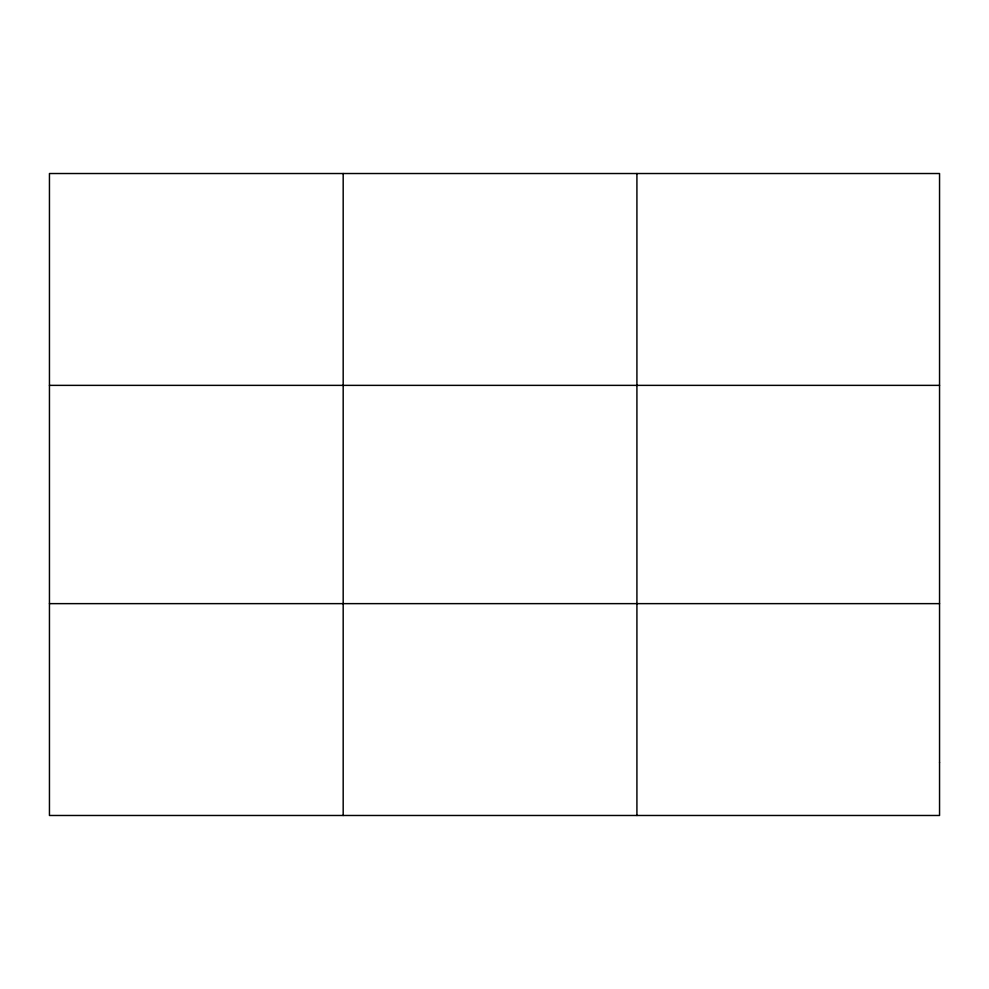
<?xml version="1.0" encoding="UTF-8"?>
<svg xmlns="http://www.w3.org/2000/svg" width="989" height="989" viewBox="0 0 989 989"><rect width="100%" height="100%" fill="white"/><g stroke="black" fill="none" stroke-linecap="round" stroke-linejoin="round"><path stroke-width="1.48" d="M343.183 815.48L343.183 173.52M636.916 815.48L636.916 173.52M49.45 385.364L939.55 385.364M49.45 603.636L939.55 603.636M939.55 762.519L939.55 815.48L49.45 815.48L49.45 173.52L939.55 173.52L939.55 762.519"/></g></svg>
